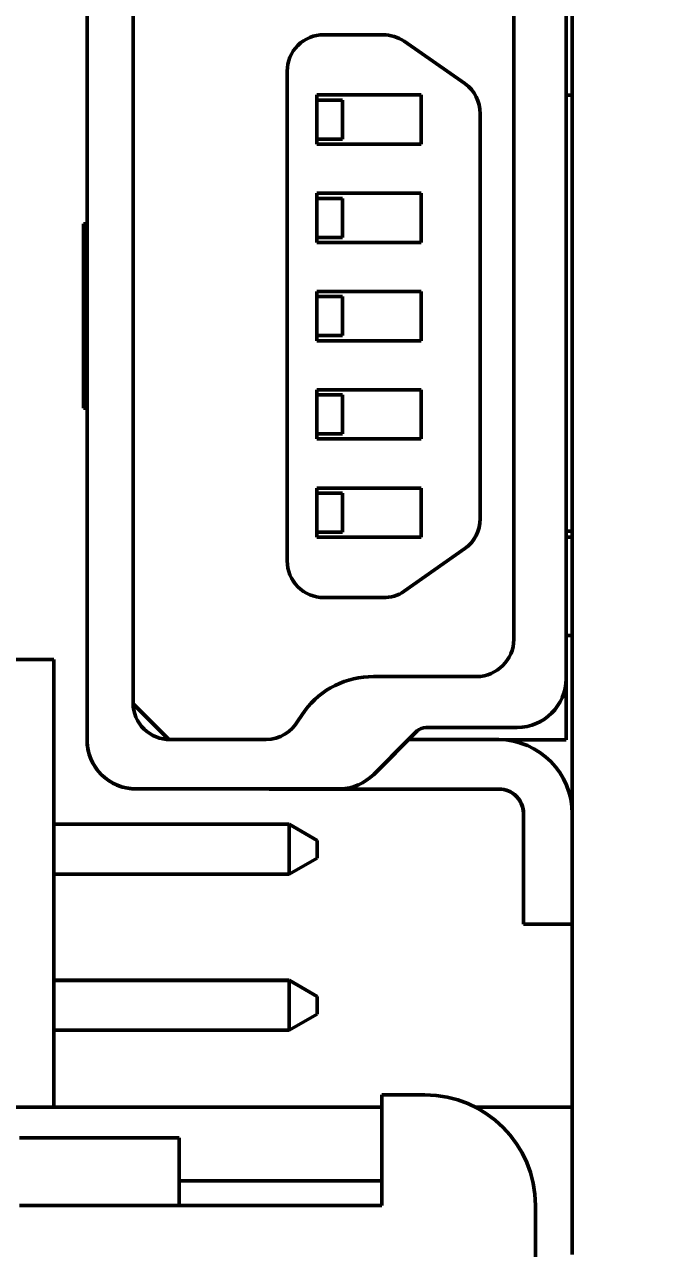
# Model space of a CAD drawing. Header units: millimetres. Extents: x 3137 to 5094, y 789 to 1822.
# Drawn here: x 3509.68 to 3514.94, y 1598.97 to 1608.93 of the extents above; entities that cross this region are included whole.
import ezdxf

# ---------------------------------------------------------------- set-up
doc = ezdxf.new("R2010")
doc.units = ezdxf.units.MM
doc.header["$LTSCALE"] = 1.8
doc.layers.add('외형선(ISO)', color=7, linetype='Continuous', lineweight=50)
doc.layers.add('치수(ISO)', color=7, linetype='Continuous', lineweight=25)
doc.styles.add('레이블 문자 (JIS)', font='')
doc.styles.get('레이블 문자 (JIS)').set_extended_font_data('Gulim')
doc.dimstyles.new('복사 대상기본값 (JIS)', dxfattribs={"dimscale": 1.5, "dimtxt": 3, "dimasz": 2, "dimexe": 1, "dimexo": 0.5, "dimgap": 0.8, "dimtad": 1, "dimdsep": 46, "dimtxsty": '레이블 문자 (JIS)', "dimblk": 'Filled-1', "dimcen": 0.09, "dimdle": 10, "dimclrd": 256, "dimclre": 256, "dimclrt": 256, "dimazin": 2, "dimtfac": 0.666667, "dimtmove": 0, "dimatfit": 3, "dimldrblk": 'OPEN', "dimfxl": 1, "dimtolj": 1, "dimtzin": 0, "dimlwd": -1, "dimlwe": -1, "dimarcsym": 0})

# ---------------------------------------------------------------- blocks, each defined once
blk = doc.blocks.new('Filled-1')
at = {"color": 0}
for p, q in [((0, 0), (-1, 0.1)), ((-1, 0.1), (-1, -0.1)), ((-1, 0), (0, 0)), ((-1, -0.1), (0, 0))]:
    blk.add_line(p, q, dxfattribs=at)
at = {"color": 0, "flags": 128}
blk.add_lwpolyline([(-1, -0.1), (0, 0), (-1, 0.1), (-1, -0.1)], dxfattribs=at)
at = {"color": 0}
blk.add_solid([(-1, -0.1), (0, 0), (-1, 0.1), (-1, -0.1)], dxfattribs=at)
blk = doc.blocks.new('*D735')
at = {"layer": 'Defpoints', "color": 0}
for p in [(3615.7416, 1638.9423), (3296.7416, 1610.8106), (3615.7416, 1602.8106)]:
    blk.add_point(p, dxfattribs=at)
at = {"layer": '치수(ISO)'}
for p, q in [((3296.7416, 1611.5606), (3296.7416, 1640.4423)), ((3615.7416, 1603.5606), (3615.7416, 1640.4423)), ((3299.7416, 1638.9423), (3612.7416, 1638.9423))]:
    blk.add_line(p, q, dxfattribs=at)
at = {"layer": '치수(ISO)', "linetype": 'ByBlock', "xscale": 3, "yscale": 3, "zscale": 3, "rotation": 180}
blk.add_blockref('Filled-1', (3296.7416, 1638.9423), dxfattribs=at)
at = {"layer": '치수(ISO)', "linetype": 'ByBlock', "xscale": 3, "yscale": 3, "zscale": 3}
blk.add_blockref('Filled-1', (3615.7416, 1638.9423), dxfattribs=at)
at = {"layer": '치수(ISO)', "insert": (3456.2615, 1649.652), "char_height": 15, "attachment_point": 5, "style": '레이블 문자 (JIS)'}
blk.add_mtext('\\A1;319', dxfattribs=at)
blk = doc.blocks.new('_Open')
at = {"color": 0, "linetype": 'ByBlock', "lineweight": -2}
for p, q in [((-1, 0.1667), (0, 0)), ((-1, -0.1667), (0, 0)), ((0, 0), (-1, 0))]:
    blk.add_line(p, q, dxfattribs=at)

msp = doc.modelspace()

# ---------------------------------------------------------------- linework, layer by layer
at = {"layer": '외형선(ISO)'}
for p, q in [((3514.1416, 1602.509), (3514.1416, 1612.0106)), ((3510.1916, 1603.1117), (3510.1916, 1610.0099)), ((3514.0926, 1603.1108), (3514.0926, 1610.0107)), ((3510.5666, 1603.4106), (3510.5666, 1609.711)), ((3514.0916, 1609.5136), (3514.0916, 1603.608)), ((3513.6666, 1609.1932), (3513.6666, 1603.9284)), ((3512.6006, 1608.8515), (3512.1184, 1608.8515)), ((3513.2677, 1608.4536), (3512.7734, 1608.7992)), ((3511.821, 1608.5542), (3511.821, 1608.5542)), ((3511.821, 1608.5541), (3511.821, 1604.5675)), ((3512.0616, 1608.3608), (3512.9116, 1608.3608)), ((3512.0616, 1607.9608), (3512.0616, 1608.3608)), ((3512.0616, 1608.3608), (3512.9116, 1608.3608)), ((3512.9116, 1608.3608), (3512.9116, 1607.9608)), ((3514.1416, 1608.3607), (3514.0926, 1608.3607)), ((3512.2716, 1608.3195), (3512.0616, 1608.3195)), ((3512.2716, 1608.3195), (3512.2716, 1608.002)), ((3513.3923, 1608.2098), (3513.3923, 1608.2097)), ((3513.3923, 1604.9131), (3513.3923, 1608.2085)), ((3512.2716, 1608.002), (3512.0616, 1608.002)), ((3512.2716, 1608.002), (3512.0616, 1608.002)), ((3512.9116, 1607.9608), (3512.0616, 1607.9608)), ((3512.2716, 1608.002), (3512.2716, 1608.002)), ((3512.0616, 1607.1608), (3512.0616, 1607.5608)), ((3512.0616, 1607.5608), (3512.9116, 1607.5608)), ((3512.0616, 1607.5608), (3512.9116, 1607.5608)), ((3512.9116, 1607.5608), (3512.9116, 1607.1608)), ((3512.2716, 1607.5195), (3512.0616, 1607.5195)), ((3512.2716, 1607.5195), (3512.2716, 1607.202)), ((3510.1916, 1607.3108), (3510.1616, 1607.3108)), ((3510.1616, 1607.3108), (3510.1616, 1605.8108)), ((3512.2716, 1607.202), (3512.0616, 1607.202)), ((3512.2716, 1607.202), (3512.0616, 1607.202)), ((3512.9116, 1607.1608), (3512.0616, 1607.1608)), ((3512.2716, 1607.202), (3512.2716, 1607.202)), ((3512.0616, 1606.3608), (3512.0616, 1606.7608)), ((3512.0616, 1606.7608), (3512.9116, 1606.7608)), ((3512.0616, 1606.7608), (3512.9116, 1606.7608)), ((3512.9116, 1606.7608), (3512.9116, 1606.3608)), ((3512.2716, 1606.7195), (3512.0616, 1606.7195)), ((3512.2716, 1606.7195), (3512.2716, 1606.402)), ((3512.2716, 1606.402), (3512.0616, 1606.402)), ((3512.2716, 1606.402), (3512.0616, 1606.402)), ((3512.9116, 1606.3608), (3512.0616, 1606.3608)), ((3512.2716, 1606.402), (3512.2716, 1606.402)), ((3512.0616, 1605.5608), (3512.0616, 1605.9608)), ((3512.0616, 1605.9608), (3512.9116, 1605.9608)), ((3512.0616, 1605.9608), (3512.9116, 1605.9608)), ((3512.9116, 1605.9608), (3512.9116, 1605.5608)), ((3512.2716, 1605.9195), (3512.0616, 1605.9195)), ((3512.2716, 1605.9195), (3512.2716, 1605.602)), ((3510.1616, 1605.8108), (3510.1916, 1605.8108)), ((3510.1616, 1605.8106), (3510.1616, 1605.8108)), ((3510.1916, 1605.8106), (3510.1616, 1605.8106)), ((3512.2716, 1605.602), (3512.0616, 1605.602)), ((3512.2716, 1605.602), (3512.0616, 1605.602)), ((3512.9116, 1605.5608), (3512.0616, 1605.5608)), ((3512.2716, 1605.602), (3512.2716, 1605.602)), ((3512.0616, 1604.7608), (3512.0616, 1605.1608)), ((3512.0616, 1605.1608), (3512.9116, 1605.1608)), ((3512.0616, 1605.1608), (3512.9116, 1605.1608)), ((3512.9116, 1605.1608), (3512.9116, 1604.7608)), ((3512.2716, 1605.1195), (3512.0616, 1605.1195)), ((3512.2716, 1605.1195), (3512.2716, 1604.802)), ((3513.3923, 1604.9118), (3513.3923, 1604.9118)), ((3512.2716, 1604.802), (3512.0616, 1604.802)), ((3512.2716, 1604.802), (3512.0616, 1604.802)), ((3512.9116, 1604.7608), (3512.0616, 1604.7608)), ((3512.2716, 1604.802), (3512.2716, 1604.802)), ((3514.0926, 1604.8106), (3514.1416, 1604.8106)), ((3514.1416, 1604.7607), (3514.0926, 1604.7607)), ((3512.7734, 1604.3224), (3513.2677, 1604.668)), ((3513.2677, 1604.6679), (3512.7734, 1604.3223)), ((3513.2677, 1604.668), (3513.2677, 1604.6679)), ((3511.821, 1604.5674), (3511.821, 1604.5674)), ((3512.1184, 1604.2701), (3512.1184, 1604.2701)), ((3512.6006, 1604.2701), (3512.1184, 1604.2701)), ((3512.1184, 1604.2701), (3512.6006, 1604.2701)), ((3512.6006, 1604.2701), (3512.6006, 1604.2701)), ((3512.7734, 1604.3224), (3512.7734, 1604.3223)), ((3514.1416, 1603.9607), (3514.0926, 1603.9607)), ((3509.5166, 1603.7661), (3509.723, 1603.7661)), ((3509.9203, 1603.7654), (3509.5166, 1603.7654)), ((3509.9203, 1603.7661), (3509.723, 1603.7661)), ((3509.9203, 1603.7661), (3509.9203, 1603.7654)), ((3509.9203, 1600.1206), (3509.9203, 1603.7654)), ((3513.364, 1603.6258), (3512.5233, 1603.6258)), ((3514.0916, 1603.608), (3514.0916, 1603.6079)), ((3510.5666, 1603.4056), (3510.8575, 1603.1147)), ((3510.5666, 1603.4054), (3510.8574, 1603.1147)), ((3511.9638, 1603.3484), (3511.9113, 1603.2694)), ((3512.8792, 1603.184), (3512.5256, 1602.8304)), ((3512.8095, 1603.1143), (3512.8792, 1603.184)), ((3512.8792, 1603.184), (3512.8792, 1603.184)), ((3512.9516, 1603.2121), (3513.6937, 1603.2121)), ((3513.6937, 1603.2121), (3512.9516, 1603.2121)), ((3510.1916, 1603.1108), (3510.1916, 1603.1106)), ((3511.649, 1603.1147), (3510.8692, 1603.1147)), ((3512.5256, 1602.8303), (3512.8095, 1603.1143)), ((3512.8095, 1603.1143), (3513.543, 1603.1143)), ((3513.6006, 1603.1108), (3514.0926, 1603.1108)), ((3513.6018, 1603.1106), (3514.0926, 1603.1106)), ((3514.0926, 1603.1108), (3514.0926, 1603.1106)), ((3512.5256, 1602.8304), (3512.5256, 1602.8303)), ((3510.5894, 1602.7118), (3512.255, 1602.7118)), ((3510.74, 1602.7116), (3511.4216, 1602.7116)), ((3511.4216, 1602.7116), (3511.6192, 1602.7116)), ((3511.6192, 1602.7116), (3511.6192, 1602.7117)), ((3511.6721, 1602.7117), (3511.6721, 1602.7118)), ((3511.6721, 1602.7118), (3512.255, 1602.7118)), ((3511.6735, 1602.7108), (3511.6721, 1602.7118)), ((3511.6721, 1602.7117), (3511.6734, 1602.7107)), ((3513.543, 1602.7108), (3511.6735, 1602.7108)), ((3511.6735, 1602.7108), (3511.6735, 1602.7107)), ((3511.6735, 1602.7107), (3513.543, 1602.7107)), ((3512.255, 1602.7118), (3512.255, 1602.7118)), ((3512.2707, 1602.7106), (3512.2707, 1602.7107)), ((3512.321, 1602.7107), (3512.321, 1602.7107)), ((3513.543, 1602.7107), (3512.321, 1602.7107)), ((3512.321, 1602.7106), (3512.5186, 1602.7106)), ((3512.5186, 1602.7106), (3513.543, 1602.7106)), ((3513.543, 1602.7108), (3513.543, 1602.7107)), ((3513.543, 1602.7107), (3513.543, 1602.7106)), ((3513.6258, 1602.6935), (3513.626, 1602.6935)), ((3513.7448, 1601.76), (3513.7448, 1602.509)), ((3514.1416, 1602.509), (3514.1416, 1601.76)), ((3509.9203, 1602.424), (3511.8369, 1602.424)), ((3511.8369, 1602.4239), (3509.9203, 1602.4239)), ((3509.9203, 1602.4238), (3511.8369, 1602.4238)), ((3511.8369, 1602.4237), (3509.9203, 1602.4237)), ((3512.0655, 1602.292), (3511.8369, 1602.424)), ((3511.8369, 1602.4239), (3511.8369, 1602.424)), ((3511.8369, 1602.4239), (3512.0655, 1602.292)), ((3511.8369, 1602.4239), (3511.8369, 1602.4238)), ((3512.0655, 1602.2918), (3511.8369, 1602.4238)), ((3511.8369, 1602.4237), (3511.8369, 1602.4238)), ((3511.8369, 1602.4237), (3512.0655, 1602.2917)), ((3511.8369, 1602.4237), (3511.8369, 1602.0173)), ((3512.0655, 1602.292), (3512.0655, 1602.2918)), ((3512.0655, 1602.292), (3512.0655, 1602.292)), ((3512.0655, 1602.2917), (3512.0655, 1602.2918)), ((3512.0655, 1602.2917), (3512.0655, 1602.1493)), ((3512.0655, 1602.1493), (3511.8369, 1602.0173)), ((3511.8369, 1602.0173), (3509.9203, 1602.0173)), ((3513.7448, 1601.76), (3513.7448, 1601.6107)), ((3514.1416, 1601.7517), (3514.1416, 1601.76)), ((3514.1416, 1600.1206), (3514.1416, 1601.7517)), ((3513.7448, 1601.6107), (3513.7448, 1601.6107)), ((3513.7448, 1601.6107), (3514.1416, 1601.6107)), ((3513.7448, 1601.6107), (3513.7448, 1601.6107)), ((3513.7448, 1601.6107), (3514.1416, 1601.6107)), ((3513.7448, 1601.6106), (3513.7448, 1601.6106)), ((3513.7448, 1601.6106), (3513.7448, 1601.6106)), ((3513.7448, 1601.6106), (3513.7448, 1601.6106)), ((3513.7448, 1601.6106), (3514.1416, 1601.6106)), ((3513.7448, 1601.6106), (3514.1416, 1601.6106)), ((3513.7448, 1601.6106), (3514.1416, 1601.6106)), ((3511.8369, 1601.154), (3509.9203, 1601.154)), ((3509.9203, 1601.1539), (3511.8369, 1601.1539)), ((3511.8369, 1601.1538), (3509.9203, 1601.1538)), ((3509.9203, 1601.1537), (3511.8369, 1601.1537)), ((3512.0655, 1601.022), (3511.8369, 1601.154)), ((3511.8369, 1601.1539), (3511.8369, 1601.154)), ((3511.8369, 1601.1539), (3511.8369, 1601.1538)), ((3511.8369, 1601.1539), (3512.0655, 1601.022)), ((3511.8369, 1601.1537), (3511.8369, 1601.1538)), ((3512.0655, 1601.0218), (3511.8369, 1601.1538)), ((3511.8369, 1601.1537), (3512.0655, 1601.0217)), ((3511.8369, 1601.1537), (3511.8369, 1600.7473)), ((3512.0655, 1601.022), (3512.0655, 1601.022)), ((3512.0655, 1601.022), (3512.0655, 1601.0218)), ((3512.0655, 1601.0217), (3512.0655, 1601.0218)), ((3512.0655, 1601.0217), (3512.0655, 1600.8793)), ((3512.0655, 1600.8793), (3511.8369, 1600.7473)), ((3511.8369, 1600.7473), (3509.9203, 1600.7473)), ((3512.9416, 1600.2206), (3512.5916, 1600.2206)), ((3512.5916, 1600.2206), (3512.5916, 1599.3206)), ((3506.1916, 1600.1206), (3511.9916, 1600.1206)), ((3511.9916, 1600.1206), (3512.5916, 1600.1206)), ((3513.3539, 1600.1206), (3514.1416, 1600.1206)), ((3514.1416, 1598.9206), (3514.1416, 1600.1206)), ((3509.6416, 1599.8706), (3510.9416, 1599.8706)), ((3510.9416, 1599.8706), (3510.9416, 1599.3206)), ((3510.9416, 1599.5206), (3511.9916, 1599.5206)), ((3512.5916, 1599.5206), (3511.9916, 1599.5206)), ((3509.6416, 1599.3206), (3512.5916, 1599.3206)), ((3513.8416, 1599.3206), (3513.8416, 1598.1206))]:
    msp.add_line(p, q, dxfattribs=at)
for centre, radius, start, end in [((3512.1183, 1608.5542), 0.2973, 89.97723, 180.02257), ((3512.5961, 1608.5244), 0.3271, 57.15693, 89.19951), ((3513.0914, 1608.2098), 0.3009, 359.75459, 54.12434), ((3513.0914, 1604.9118), 0.3009, 305.87566, 0.2457), ((3513.0914, 1604.9118), 0.3009, 305.87566, 0), ((3512.1183, 1604.5674), 0.2973, 179.98569, 270.01431), ((3512.1183, 1604.5674), 0.2973, 180, 270.01431), ((3512.6127, 1604.5422), 0.2723, 267.46571, 306.17785), ((3512.6127, 1604.5422), 0.2723, 267.46571, 306.17785), ((3513.3565, 1603.9359), 0.3102, 271.38055, 358.6201), ((3512.5153, 1602.9391), 0.6868, 89.3322, 143.42187), ((3513.691, 1603.6128), 0.4006, 270.39493, 359.3152), ((3513.691, 1603.6127), 0.4006, 270.39493, 359.3152), ((3510.8624, 1603.4104), 0.2958, 179.96159, 271.32584), ((3510.8624, 1603.4104), 0.2958, 179.9945, 180.9273), ((3511.6448, 1603.4215), 0.3069, 270.78447, 330.2752), ((3512.9526, 1603.1023), 0.1098, 90.55532, 131.94913), ((3512.9526, 1603.1023), 0.1098, 90.55532, 131.94913), ((3510.5905, 1603.1108), 0.3989, 179.86802, 269.84328), ((3513.535, 1602.5077), 0.6066, 0.12353, 89.23666), ((3510.5905, 1603.1106), 0.3989, 196.26187, 262.47702), ((3512.2371, 1603.1208), 0.4094, 272.51031, 314.81124), ((3512.2371, 1603.1207), 0.4094, 272.51031, 314.81124), ((3513.5447, 1602.5107), 0.2001, 359.51237, 90.4886), ((3513.5447, 1602.5106), 0.2001, 0, 90.4886), ((3513.5447, 1602.5107), 0.2001, 0, 66.09279), ((3513.5447, 1602.5106), 0.2001, 359.51237, 66.09279), ((3512.9416, 1599.3206), 0.9, 0, 90)]:
    msp.add_arc(centre, radius, start, end, dxfattribs=at)
for centre, major_axis, start_param, end_param in [((3510.5442, 1602.7116), (0.1957, 0), 6.283185, 7.6209), ((3511.9701, 1602.7117), (-0.3509, 0), 5.726637, 6.276409), ((3512.9172, 1602.7106), (-0.6465, 0), 5.886064, 6.283186)]:
    msp.add_ellipse(centre, major_axis=major_axis, ratio=0.00002, start_param=start_param, end_param=end_param, dxfattribs=at)
for points, knots in [([(3510.1916, 1603.1106), (3510.1916, 1603.0789), (3510.1956, 1603.0448), (3510.205, 1603.0078), (3510.2063, 1603.0033), (3510.2075, 1602.9989)], [0.10019399, 0.10019399, 0.10019399, 0.10019399, 0.1096857, 0.1096857, 0.11099222, 0.11099222, 0.11099222, 0.11099222]), ([(3510.5383, 1602.7151), (3510.5403, 1602.7148), (3510.5423, 1602.7146), (3510.559, 1602.7126), (3510.5743, 1602.7117), (3510.5894, 1602.7116)], [0.090538501, 0.090538501, 0.090538501, 0.090538501, 0.091133567, 0.091133567, 0.095584075, 0.095584075, 0.095584075, 0.095584075]), ([(3513.6258, 1602.6936), (3513.6014, 1602.7043), (3513.5712, 1602.7107), (3513.5442, 1602.7107), (3513.5436, 1602.7107), (3513.543, 1602.7107)], [-0.021498706, -0.021498706, -0.021498706, -0.021498706, -0.013571805, -0.013571805, -0.013401732, -0.013401732, -0.013401732, -0.013401732]), ([(3513.6258, 1602.6935), (3513.6256, 1602.6936), (3513.6253, 1602.6937), (3513.6012, 1602.7043), (3513.5709, 1602.7107), (3513.5442, 1602.7107), (3513.5436, 1602.7107), (3513.543, 1602.7107)], [0.031015173, 0.031015173, 0.031015173, 0.031015173, 0.031093808, 0.031093808, 0.038944697, 0.038944697, 0.039114731, 0.039114731, 0.039114731, 0.039114731])]:
    msp.add_open_spline(points, degree=3, knots=knots, dxfattribs=at)

# ---------------------------------------------------------------- dimensions: what is measured, and where the dimension line sits
at = {"layer": '치수(ISO)'}
dim = msp.add_linear_dim(base=(3615.7416, 1638.9423), p1=(3296.7416, 1610.8106), p2=(3615.7416, 1602.8106), angle=180, dimstyle='복사 대상기본값 (JIS)', override={"dimtxt": 10, "dimgap": 2, "dimtxsty": '레이블 문자 (JIS)', "dimtofl": 0, "dimatfit": 1, "dimldrblk": 'Open'}, dxfattribs=at)
dim.commit()
dim.dimension.update_dxf_attribs({"geometry": '*D735', "text_midpoint": (3456.2615, 1638.9423), "dimtype": 160})

doc.saveas('drawing.dxf')
